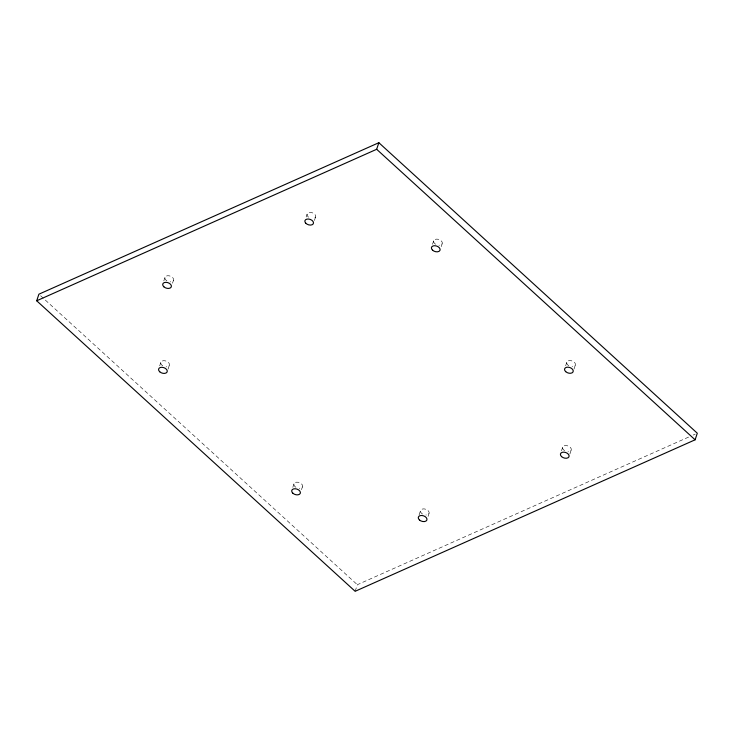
<?xml version="1.0" encoding="UTF-8"?>
<svg xmlns="http://www.w3.org/2000/svg" width="734" height="734" viewBox="0 0 734 734"><rect width="100%" height="100%" fill="white"/><g stroke="black" fill="none" stroke-linecap="round" stroke-linejoin="round"><path stroke-width="0.55" stroke-dasharray="3.67 2.75" d="M163.81 280.911L165.067 277.149M172.481 283.269L173.426 280.452M159.673 365.89L160.929 362.128M168.031 369.184L169.288 365.422M306.161 216.998L307.106 214.181M314.391 220.512L315.648 216.75M292.811 487.339L294.059 483.578M301.481 489.697L302.417 486.881M432.519 244.303L433.766 240.541M441.189 246.661L442.125 243.835M355.146 591.292L357.339 584.714L688.932 436.941M419.077 515.011L420.637 510.304M428.06 516.424L428.995 513.598M565.657 365.761L566.905 362M574.016 369.055L575.263 365.293M561.519 450.731L562.767 446.969M569.878 454.025L571.125 450.263M693.116 435.078L695.208 434.152M40.581 295.747L357.339 584.714M564.639 450.694A4.505 2.872 18.4 0 1 563.96 445.896A4.505 2.872 18.4 0 1 570.795 447.951A4.505 2.872 18.4 0 1 567.942 451.685M435.647 244.266A4.505 2.872 18.4 0 1 434.959 239.468A4.505 2.872 18.4 0 1 441.804 241.523A4.505 2.872 18.4 0 1 438.941 245.257M308.629 217.209A4.468 2.844 18.4 0 1 308.555 212.704A4.468 2.844 18.4 0 1 315.097 214.677A4.468 2.844 18.4 0 1 312.895 218.493M166.939 280.874A4.505 2.872 18.4 0 1 166.26 276.076A4.505 2.872 18.4 0 1 173.096 278.131A4.505 2.872 18.4 0 1 170.233 281.865M162.801 365.853A4.505 2.872 18.4 0 1 162.122 361.045A4.505 2.872 18.4 0 1 168.958 363.11A4.505 2.872 18.4 0 1 166.095 366.844M295.93 487.303A4.505 2.872 18.4 0 1 295.252 482.504A4.505 2.872 18.4 0 1 302.096 484.559A4.505 2.872 18.4 0 1 299.233 488.294M422.509 514.029A4.505 2.872 18.4 0 1 421.83 509.231A4.505 2.872 18.4 0 1 428.665 511.286A4.505 2.872 18.4 0 1 425.812 515.02M568.777 365.725A4.505 2.872 18.4 0 1 568.098 360.917A4.505 2.872 18.4 0 1 574.933 362.981A4.505 2.872 18.4 0 1 572.08 366.716"/><path stroke-width="1.1" d="M36.7 300.784L38.893 294.196L378.854 142.708L697.3 433.216L695.107 439.804L355.146 591.292L36.7 300.784L376.661 149.286L378.854 142.708M376.661 149.286L695.107 439.804M561.574 456.621A4.505 2.872 18.4 0 0 568.933 456.851A4.505 2.872 18.4 0 0 563.767 452.135A4.505 2.872 18.4 0 0 561.574 456.621M432.574 250.193A4.505 2.872 18.4 0 0 439.941 250.422A4.505 2.872 18.4 0 0 434.767 245.707A4.505 2.872 18.4 0 0 432.574 250.193M565.703 371.652A4.505 2.872 18.4 0 0 573.071 371.872A4.505 2.872 18.4 0 0 567.905 367.156A4.505 2.872 18.4 0 0 565.703 371.652M163.865 286.801A4.505 2.872 18.4 0 0 171.233 287.031A4.505 2.872 18.4 0 0 166.058 282.315A4.505 2.872 18.4 0 0 163.865 286.801M305.665 223.09A4.468 2.844 18.4 0 0 313.124 223.998A4.468 2.844 18.4 0 0 308.757 219.044A4.468 2.844 18.4 0 0 305.665 223.09M419.435 519.956A4.505 2.872 18.4 0 0 426.803 520.186A4.505 2.872 18.4 0 0 421.637 515.47A4.505 2.872 18.4 0 0 419.435 519.956M292.866 493.23A4.505 2.872 18.4 0 0 300.234 493.459A4.505 2.872 18.4 0 0 295.059 488.743A4.505 2.872 18.4 0 0 292.866 493.23M159.728 371.78A4.505 2.872 18.4 0 0 167.095 372A4.505 2.872 18.4 0 0 161.92 367.284A4.505 2.872 18.4 0 0 159.728 371.78"/></g></svg>
